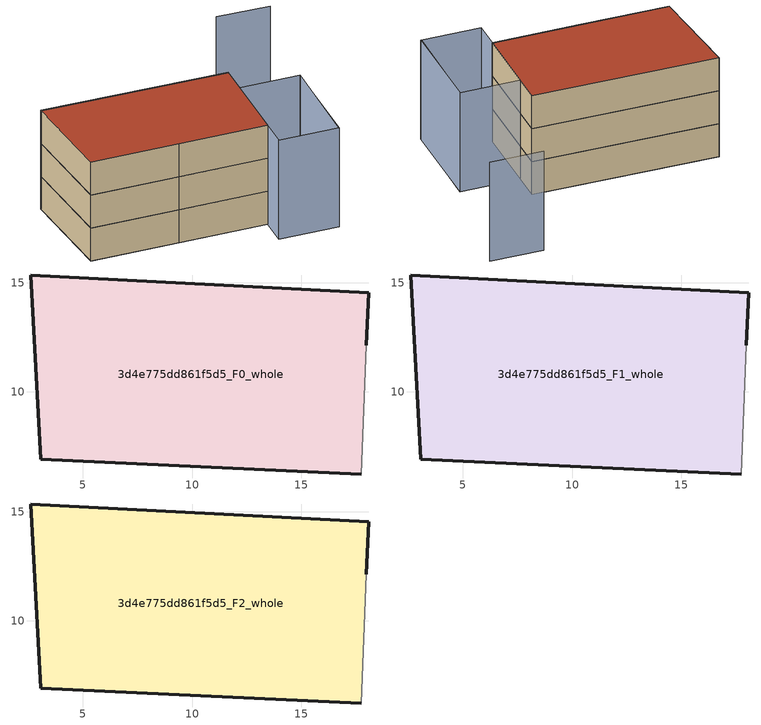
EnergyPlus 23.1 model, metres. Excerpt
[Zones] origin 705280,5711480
3d4e775dd861f5d5_F0_whole
 floor ground (EU_floor_Construction): 17.74,6.24 17.98,12.13 18.08,14.53 2.62,15.35 3.08,6.92 10.41,6.58 z0
 wall outside (EU_wall_Construction): 17.74,6.24 10.41,6.58 3.08,6.92 2.62,15.35 18.08,14.53 17.98,12.13 z0:3
 wall adiabatic (EU_wall_Construction): 17.98,12.13 17.74,6.24 z0:3
3d4e775dd861f5d5_F1_whole
 floor to 3d4e775dd861f5d5_F0_whole (EU_floor_Construction): 17.74,6.24 17.98,12.13 18.08,14.53 2.62,15.35 3.08,6.92 10.41,6.58 z3
 wall outside (EU_wall_Construction): 17.74,6.24 10.41,6.58 3.08,6.92 2.62,15.35 18.08,14.53 17.98,12.13 z3:6
 wall adiabatic (EU_wall_Construction): 17.98,12.13 17.74,6.24 z3:6
3d4e775dd861f5d5_F2_whole
 floor to 3d4e775dd861f5d5_F1_whole (EU_floor_Construction): 17.74,6.24 17.98,12.13 18.08,14.53 2.62,15.35 3.08,6.92 10.41,6.58 z6
 wall outside (EU_wall_Construction): 17.74,6.24 10.41,6.58 3.08,6.92 2.62,15.35 18.08,14.53 17.98,12.13 z6:9
 wall adiabatic (EU_wall_Construction): 17.98,12.13 17.74,6.24 z6:9
 roof outside (EU_roof_Construction): 18.08,14.53 17.98,12.13 17.74,6.24 10.41,6.58 3.08,6.92 2.62,15.35 z9
shading: 22.54,3.67 22.96,11.85 / 24.98,22.04 20.52,22.31 / 22.96,11.91 22.59,3.66 / 22.59,3.66 17.61,3.89 / 17.61,3.89 17.98,12.13 / 17.98,12.13 22.96,11.91 z0:9
[Building]
EU S2 Campaign: North Axis=0; Terrain=City; Solar Distribution=FullExterior
[Site:Location]
London: Latitude=51.5; Longitude=-0.5; Time Zone=0; Elevation=25
[SizingPeriod:WeatherFileDays]
AnnualSizingPeriod: Begin Month=1; Begin Day of Month=1; End Month=12; End Day of Month=31; Day of Week for Start Day=Monday; Use Weather File Daylight Saving Period=No; Use Weather File Rain and Snow Indicators=No
[MATERIAL]
EU_InternalMass_Material: Roughness=MediumRough; Thickness=0.1; Conductivity=1; Density=1800; Specific Heat=900; Thermal Absorptance=0.9; Solar Absorptance=0.7; Visible Absorptance=0.7
[MATERIAL:NOMASS] Roughness=MediumRough; Thermal Absorptance=0.9; Solar Absorptance=0.7; Visible Absorptance=0.7
Name | Thermal Resistance
EU_wall_NoMass | 3.05077
EU_roof_NoMass; EU_floor_NoMass | 3.35585
[CONSTRUCTION]
EU_wall_Construction: EU_wall_NoMass
EU_roof_Construction: EU_roof_NoMass
EU_floor_Construction: EU_floor_NoMass
EU_InternalMass_Construction: EU_InternalMass_Material
[ZONE] Type=1; Multiplier=1; Ceiling Height=autocalculate; Floor Area=autocalculate; Part of Total Floor Area=Yes
Name | Volume
3d4e775dd861f5d5_F0_whole | 377.568
3d4e775dd861f5d5_F1_whole; 3d4e775dd861f5d5_F2_whole | 377.567
[INTERNALMASS] Construction=EU_InternalMass_Construction; Surface Area=125.85
Name | Zone or ZoneList
3d4e775dd861f5d5_F0_whole_EU_InternalMass | 3d4e775dd861f5d5_F0_whole
3d4e775dd861f5d5_F1_whole_EU_InternalMass | 3d4e775dd861f5d5_F1_whole
3d4e775dd861f5d5_F2_whole_EU_InternalMass | 3d4e775dd861f5d5_F2_whole
[OTHEREQUIPMENT] Fuel Type=Electricity; Design Level Calculation Method=Watts/Area; Power per Zone Floor Area=1; Fraction Latent=0; Fraction Radiant=0; Fraction Lost=0; Carbon Dioxide Generation Rate=0; EndUse Subcategory=EU_Step8_InternalGains
Name | Zone or ZoneList or Space or SpaceList | Schedule
EU_Step8_InternalGain_3d4e775dd861f5d5_F0_whole_f000 | 3d4e775dd861f5d5_F0_whole | EU_Step8_GainSchedule_3d4e775dd861f5d5_F0_whole_f000
EU_Step8_InternalGain_3d4e775dd861f5d5_F1_whole_f000 | 3d4e775dd861f5d5_F1_whole | EU_Step8_GainSchedule_3d4e775dd861f5d5_F1_whole_f000
EU_Step8_InternalGain_3d4e775dd861f5d5_F2_whole_f000 | 3d4e775dd861f5d5_F2_whole | EU_Step8_GainSchedule_3d4e775dd861f5d5_F2_whole_f000
[ZONEVENTILATION:DESIGNFLOWRATE] Schedule=EU_AlwaysOn; Design Flow Rate Calculation Method=AirChanges/Hour; Air Changes per Hour=0.496645; Ventilation Type=Natural; Fan Pressure Rise=0; Fan Total Efficiency=1; Constant Term Coefficient=1; Temperature Term Coefficient=0; Velocity Term Coefficient=0; Velocity Squared Term Coefficient=0; Minimum Indoor Temperature=-100; Maximum Indoor Temperature=100; Delta Temperature=-100; Minimum Outdoor Temperature=-100; Maximum Outdoor Temperature=100; Maximum Wind Speed=40
Name | Zone or ZoneList or Space or SpaceList
EU_ConstantAir_3d4e775dd861f5d5_F0_whole | 3d4e775dd861f5d5_F0_whole
EU_ConstantAir_3d4e775dd861f5d5_F1_whole | 3d4e775dd861f5d5_F1_whole
EU_ConstantAir_3d4e775dd861f5d5_F2_whole | 3d4e775dd861f5d5_F2_whole
[HVACTEMPLATE:THERMOSTAT] Constant Heating Setpoint=20; Constant Cooling Setpoint=50
EU_HeatOnly_3d4e775dd861f5d5_F0_whole; EU_HeatOnly_3d4e775dd861f5d5_F1_whole; EU_HeatOnly_3d4e775dd861f5d5_F2_whole
[HVACTEMPLATE:ZONE:IDEALLOADSAIRSYSTEM] System Availability Schedule=EU_AlwaysOn; Maximum Heating Supply Air Temperature=50; Minimum Cooling Supply Air Temperature=13; Maximum Heating Supply Air Humidity Ratio=0.0156; Minimum Cooling Supply Air Humidity Ratio=0.0077; Heating Limit=NoLimit; Cooling Limit=NoLimit; Heating Availability Schedule=EU_AlwaysOn; Cooling Availability Schedule=EU_CoolingOff; Dehumidification Control Type=ConstantSensibleHeatRatio; Cooling Sensible Heat Ratio=0.7; Dehumidification Setpoint=60; Humidification Control Type=None; Humidification Setpoint=30; Outdoor Air Method=None; Outdoor Air Flow Rate per Person=0.00944; Outdoor Air Flow Rate per Zone Floor Area=0; Outdoor Air Flow Rate per Zone=0; Demand Controlled Ventilation Type=None; Outdoor Air Economizer Type=NoEconomizer; Heat Recovery Type=None; Sensible Heat Recovery Effectiveness=0.7; Latent Heat Recovery Effectiveness=0.65
Name | Template Thermostat
3d4e775dd861f5d5_F0_whole | EU_HeatOnly_3d4e775dd861f5d5_F0_whole
3d4e775dd861f5d5_F1_whole | EU_HeatOnly_3d4e775dd861f5d5_F1_whole
3d4e775dd861f5d5_F2_whole | EU_HeatOnly_3d4e775dd861f5d5_F2_whole
[SIZING:ZONE] Zone Cooling Design Supply Air Temperature Input Method=SupplyAirTemperature; Zone Cooling Design Supply Air Temperature=13; Zone Heating Design Supply Air Temperature Input Method=SupplyAirTemperature; Zone Heating Design Supply Air Temperature=50; Zone Cooling Design Supply Air Humidity Ratio=0.008; Zone Heating Design Supply Air Humidity Ratio=0.008; Cooling Design Air Flow Method=DesignDay; Cooling Design Air Flow Rate=0; Cooling Minimum Air Flow per Zone Floor Area=0.000762; Cooling Minimum Air Flow=0; Cooling Minimum Air Flow Fraction=0.2; Heating Design Air Flow Method=DesignDay; Heating Design Air Flow Rate=0; Heating Maximum Air Flow per Zone Floor Area=0.002032; Heating Maximum Air Flow=0.141576; Heating Maximum Air Flow Fraction=0.3; Account for Dedicated Outdoor Air System=No; Dedicated Outdoor Air System Control Strategy=NeutralSupplyAir; Dedicated Outdoor Air Low Setpoint Temperature for Design=autosize; Dedicated Outdoor Air High Setpoint Temperature for Design=autosize; Zone Load Sizing Method=Sensible Load Only No Latent Load; Zone Latent Cooling Design Supply Air Humidity Ratio Input Method=HumidityRatioDifference; Zone Cooling Design Supply Air Humidity Ratio Difference=0.005; Zone Latent Heating Design Supply Air Humidity Ratio Input Method=HumidityRatioDifference; Zone Humidification Design Supply Air Humidity Ratio Difference=0.005
3d4e775dd861f5d5_F0_whole; 3d4e775dd861f5d5_F1_whole; 3d4e775dd861f5d5_F2_whole
[SCHEDULE:CONSTANT]
Name | Hourly Value
EU_AlwaysOn | 1
EU_CoolingOff | 0
[SCHEDULE:FILE] Column Number=1; Rows to Skip at Top=0; Number of Hours of Data=8760; Column Separator=Comma; Interpolate to Timestep=No; Minutes per Item=60; Adjust Schedule for Daylight Savings=Yes
Name | File
EU_Step8_GainSchedule_3d4e775dd861f5d5_F0_whole_f000 | ../../schedules/3d4e775dd861f5d5/3d4e775dd861f5d5_F0_whole_f000_gain.csv
EU_Step8_GainSchedule_3d4e775dd861f5d5_F1_whole_f000 | ../../schedules/3d4e775dd861f5d5/3d4e775dd861f5d5_F1_whole_f000_gain.csv
EU_Step8_GainSchedule_3d4e775dd861f5d5_F2_whole_f000 | ../../schedules/3d4e775dd861f5d5/3d4e775dd861f5d5_F2_whole_f000_gain.csv
